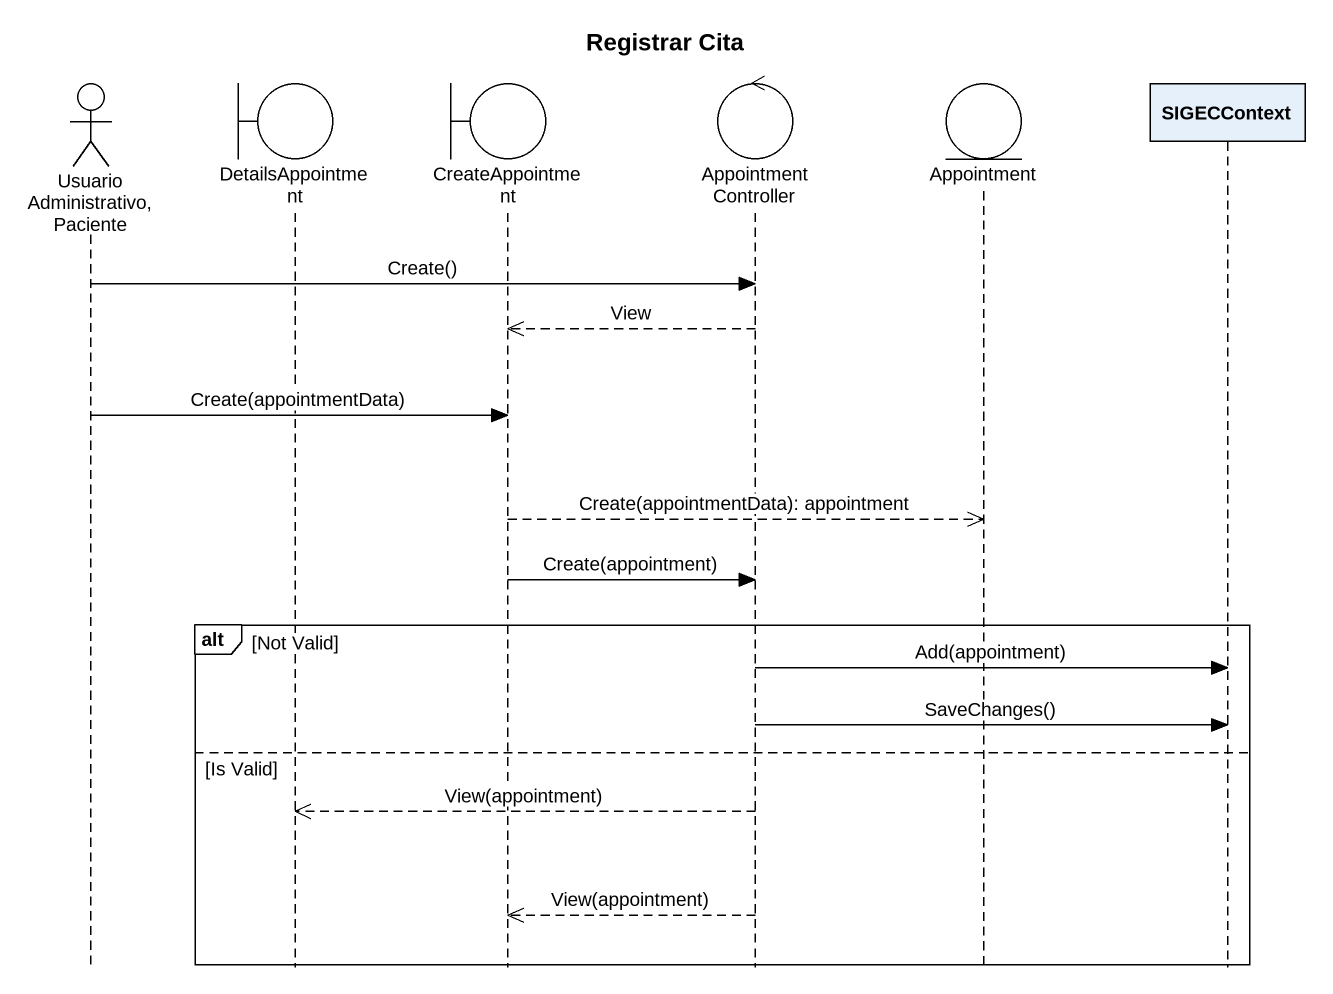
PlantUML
@startuml
title Registrar Cita
hide footbox
actor "Usuario Administrativo, Paciente" as Usuario_Administrativo
boundary DetailsAppointment
boundary CreateAppointment
control AppointmentController
entity Appointment
participant SIGECContext

Usuario_Administrativo -> AppointmentController : Create()
AppointmentController -->> CreateAppointment : View
Usuario_Administrativo -> CreateAppointment : Create(appointmentData)
CreateAppointment -->> Appointment : Create(appointmentData): appointment
CreateAppointment -> AppointmentController : Create(appointment)
alt Not Valid
  AppointmentController -> SIGECContext : Add(appointment)
  AppointmentController -> SIGECContext : SaveChanges()
else Is Valid
  AppointmentController -->> DetailsAppointment : View(appointment)
  AppointmentController -->> CreateAppointment : View(appointment)
end
@enduml
